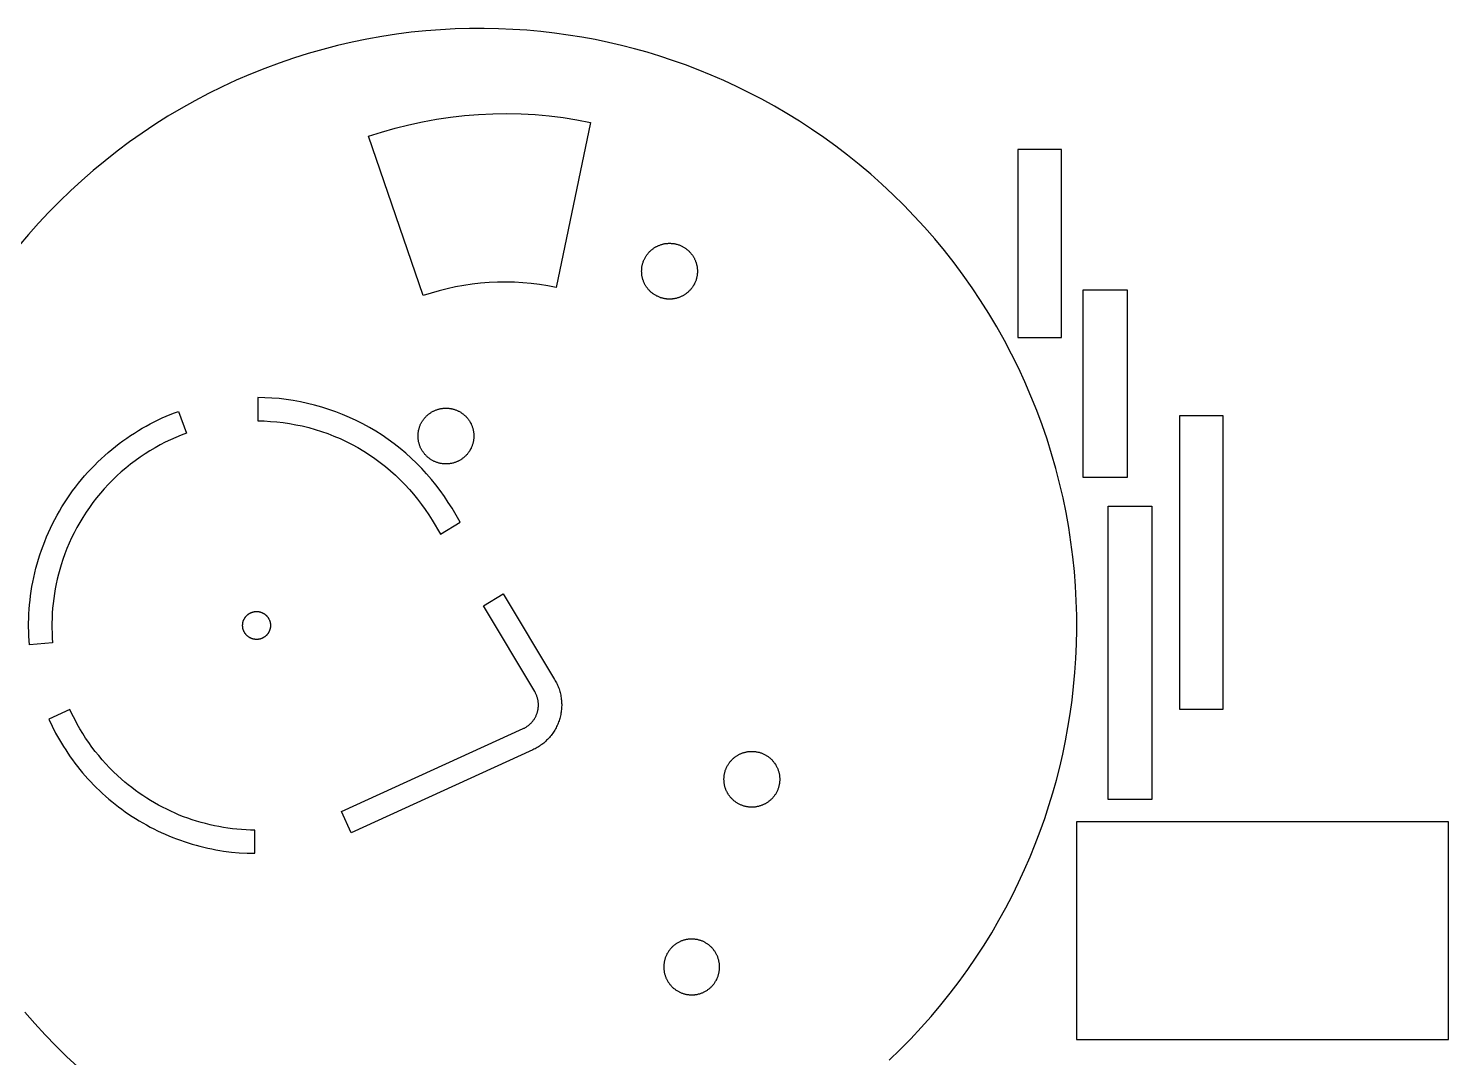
# Model space of a CAD drawing. Header units: millimetres. Extents: x -200 to 233, y -111 to 195.
# Drawn here: x 9.3 to 162, y 59.4 to 170.1 of the extents above; entities that cross this region are included whole.
import ezdxf

# ---------------------------------------------------------------- set-up
doc = ezdxf.new("R2010")
doc.units = ezdxf.units.MM
doc.header["$MEASUREMENT"] = 0
doc.layers.add('Default', color=18, linetype='Continuous', true_color=0x000000)

msp = doc.modelspace()

# ---------------------------------------------------------------- linework, layer by layer
at = {"layer": 'Default', "color": 1, "true_color": 0xff0000}
for points in [[(101.84, 59.14), (103.02, 60.28), (104.17, 61.44), (105.28, 62.63), (106.35, 63.84), (107.39, 65.07), (108.4, 66.33), (109.36, 67.6), (110.3, 68.88), (111.19, 70.19), (112.05, 71.5), (112.87, 72.83), (113.65, 74.17), (114.4, 75.52), (115.1, 76.88), (115.77, 78.25), (116.41, 79.62), (117, 80.99), (117.56, 82.37), (118.09, 83.75), (118.58, 85.13), (119.03, 86.5), (119.45, 87.88), (119.83, 89.25), (120.19, 90.63), (120.51, 92.03), (120.81, 93.45), (121.07, 94.89), (121.31, 96.35), (121.51, 97.82), (121.68, 99.31), (121.82, 100.81), (121.92, 102.33), (121.99, 103.86), (122.02, 105.4), (122.01, 106.95), (121.96, 108.51), (121.88, 110.08), (121.76, 111.66), (121.59, 113.24), (121.39, 114.82), (121.15, 116.41), (120.86, 118), (120.54, 119.58), (120.17, 121.17), (119.76, 122.75), (119.31, 124.32), (118.82, 125.89), (118.28, 127.44), (117.71, 128.99), (117.09, 130.53), (116.44, 132.05), (115.74, 133.55), (115.01, 135.04), (114.23, 136.51), (113.42, 137.96), (112.57, 139.39), (111.68, 140.79), (110.76, 142.17), (109.81, 143.53), (108.82, 144.86), (107.8, 146.16), (106.75, 147.43), (105.66, 148.67), (104.55, 149.88), (103.42, 151.05), (102.25, 152.2), (101.07, 153.31), (99.86, 154.38), (98.62, 155.42), (97.37, 156.43), (96.1, 157.4), (94.81, 158.33), (93.51, 159.22), (92.19, 160.08), (90.86, 160.9), (89.52, 161.68), (88.17, 162.43), (86.81, 163.14), (85.45, 163.81), (84.08, 164.44), (82.7, 165.04), (81.33, 165.6), (79.95, 166.12), (78.57, 166.61), (77.19, 167.06), (75.82, 167.48), (74.45, 167.86), (73.06, 168.22), (71.66, 168.54), (70.25, 168.84), (68.81, 169.11), (67.35, 169.34), (65.88, 169.55), (64.39, 169.72), (62.89, 169.85), (61.37, 169.95), (59.84, 170.02), (58.3, 170.05), (56.74, 170.04), (55.18, 170), (53.61, 169.91), (52.04, 169.79), (50.46, 169.63), (48.87, 169.42), (47.29, 169.18), (45.7, 168.89), (44.11, 168.57), (42.53, 168.2), (40.95, 167.79), (39.38, 167.34), (37.81, 166.85), (36.25, 166.32), (34.71, 165.74), (33.17, 165.13), (31.65, 164.47), (30.15, 163.77), (28.66, 163.04), (27.19, 162.26), (25.74, 161.45), (24.31, 160.6), (22.91, 159.72), (21.52, 158.8), (20.17, 157.84), (18.84, 156.85), (17.54, 155.83), (16.27, 154.78), (15.03, 153.7), (13.82, 152.59), (12.64, 151.45), (11.5, 150.29), (10.39, 149.1), (9.31, 147.89), (8.27, 146.66)], [(45.86, 158.45), (47.28, 158.91), (48.73, 159.33), (50.19, 159.7), (51.67, 160.02), (53.17, 160.29), (54.67, 160.52), (56.18, 160.69), (57.7, 160.81), (59.22, 160.88), (60.75, 160.9), (62.27, 160.86), (63.78, 160.78), (65.29, 160.64), (66.79, 160.46), (68.28, 160.22), (69.75, 159.94)], [(69.75, 159.94), (66.03, 142.21)], [(51.75, 141.32), (45.86, 158.45)], [(115.67, 157.03), (115.67, 136.83)], [(120.37, 157.03), (115.67, 157.03)], [(120.37, 136.83), (120.37, 157.03)], [(66.03, 142.21), (65.15, 142.38), (64.26, 142.52), (63.37, 142.63), (62.47, 142.71), (61.56, 142.76), (60.65, 142.78), (59.74, 142.77), (58.83, 142.73), (57.92, 142.66), (57.02, 142.55), (56.12, 142.42), (55.23, 142.26), (54.34, 142.07), (53.47, 141.84), (52.6, 141.59), (51.75, 141.32)], [(122.72, 121.76), (122.72, 141.96)], [(122.72, 141.96), (127.42, 141.96)], [(127.42, 141.96), (127.42, 121.76)], [(115.67, 136.83), (120.37, 136.83)], [(33.97, 130.36), (33.96, 127.86)], [(54.85, 118.46), (54.45, 119.1), (54.03, 119.73), (53.59, 120.36), (53.12, 120.97), (52.63, 121.57), (52.12, 122.16), (51.59, 122.74), (51.04, 123.3), (50.47, 123.85), (49.88, 124.38), (49.27, 124.89), (48.64, 125.38), (48, 125.85), (47.34, 126.31), (46.66, 126.74), (45.97, 127.15), (45.27, 127.53), (44.55, 127.9), (43.83, 128.23), (43.09, 128.55), (42.35, 128.84), (41.6, 129.1), (40.84, 129.34), (40.08, 129.56), (39.31, 129.74), (38.55, 129.91), (37.78, 130.04), (37.01, 130.16), (36.25, 130.25), (35.49, 130.31), (34.73, 130.35), (33.97, 130.36)], [(9.42, 103.79), (9.39, 104.26), (9.36, 104.72), (9.34, 105.2), (9.33, 105.67), (9.33, 106.15), (9.34, 106.63), (9.36, 107.11), (9.39, 107.6), (9.43, 108.08), (9.48, 108.57), (9.54, 109.06), (9.61, 109.55), (9.69, 110.04), (9.78, 110.53), (9.88, 111.03), (9.99, 111.52), (10.11, 112.01), (10.25, 112.49), (10.39, 112.98), (10.54, 113.47), (10.71, 113.95), (10.88, 114.43), (11.06, 114.91), (11.26, 115.39), (11.46, 115.86), (11.68, 116.33), (11.91, 116.79), (12.14, 117.26), (12.39, 117.71), (12.64, 118.16), (12.91, 118.61), (13.18, 119.05), (13.46, 119.48), (13.76, 119.91), (14.06, 120.33), (14.37, 120.74), (14.69, 121.15), (15.01, 121.55), (15.35, 121.95), (15.69, 122.33), (16.04, 122.71), (16.4, 123.08), (16.76, 123.44), (17.13, 123.79), (17.51, 124.13), (17.89, 124.47), (18.28, 124.79), (18.67, 125.11), (19.07, 125.42), (19.47, 125.71), (19.88, 126), (20.29, 126.28), (20.71, 126.55), (21.13, 126.81), (21.55, 127.06), (21.97, 127.3), (22.4, 127.53), (22.83, 127.75), (23.26, 127.97), (23.69, 128.17), (24.13, 128.36), (24.56, 128.54), (25, 128.72), (25.44, 128.88)], [(25.44, 128.88), (26.29, 126.53)], [(52.08, 124.11), (52.03, 124.16), (51.98, 124.2), (51.94, 124.26), (51.89, 124.31), (51.85, 124.36), (51.81, 124.42), (51.77, 124.47), (51.73, 124.53), (51.69, 124.59), (51.65, 124.65), (51.61, 124.71), (51.57, 124.77), (51.54, 124.84), (51.51, 124.9), (51.47, 124.97), (51.44, 125.04), (51.42, 125.11), (51.39, 125.18), (51.36, 125.25), (51.34, 125.32), (51.32, 125.39), (51.3, 125.47), (51.28, 125.54), (51.26, 125.61), (51.25, 125.69), (51.23, 125.77), (51.22, 125.84), (51.21, 125.92), (51.21, 126), (51.2, 126.07), (51.2, 126.15), (51.2, 126.23), (51.2, 126.31), (51.2, 126.38), (51.21, 126.46), (51.21, 126.54), (51.22, 126.62), (51.23, 126.69), (51.25, 126.77), (51.26, 126.84), (51.28, 126.92), (51.3, 126.99), (51.32, 127.07), (51.34, 127.14), (51.36, 127.21), (51.39, 127.28), (51.42, 127.35), (51.44, 127.42), (51.47, 127.49), (51.51, 127.56), (51.54, 127.62), (51.57, 127.68), (51.61, 127.75), (51.65, 127.81), (51.69, 127.87), (51.73, 127.93), (51.77, 127.99), (51.81, 128.04), (51.85, 128.1), (51.89, 128.15), (51.94, 128.2), (51.98, 128.25), (52.03, 128.3), (52.08, 128.35)], [(52.08, 128.35), (52.12, 128.4), (52.17, 128.44), (52.22, 128.49), (52.27, 128.53), (52.33, 128.58), (52.38, 128.62), (52.44, 128.66), (52.5, 128.7), (52.56, 128.74), (52.62, 128.78), (52.68, 128.82), (52.74, 128.85), (52.81, 128.89), (52.87, 128.92), (52.94, 128.95), (53.01, 128.98), (53.07, 129.01), (53.14, 129.04), (53.22, 129.06), (53.29, 129.09), (53.36, 129.11), (53.43, 129.13), (53.51, 129.15), (53.58, 129.17), (53.66, 129.18), (53.73, 129.19), (53.81, 129.2), (53.89, 129.21), (53.96, 129.22), (54.04, 129.23), (54.12, 129.23), (54.2, 129.23), (54.27, 129.23), (54.35, 129.23), (54.43, 129.22), (54.51, 129.21), (54.58, 129.2), (54.66, 129.19), (54.74, 129.18), (54.81, 129.17), (54.89, 129.15), (54.96, 129.13), (55.03, 129.11), (55.11, 129.09), (55.18, 129.06), (55.25, 129.04), (55.32, 129.01), (55.39, 128.98), (55.46, 128.95), (55.52, 128.92), (55.59, 128.89), (55.65, 128.85), (55.72, 128.82), (55.78, 128.78), (55.84, 128.74), (55.9, 128.7), (55.95, 128.66), (56.01, 128.62), (56.07, 128.58), (56.12, 128.53), (56.17, 128.49), (56.22, 128.44), (56.27, 128.4), (56.32, 128.35)], [(52.08, 128.35), (52.08, 128.35)], [(56.32, 128.35), (56.36, 128.3), (56.41, 128.25), (56.46, 128.2), (56.5, 128.15), (56.54, 128.1), (56.59, 128.04), (56.63, 127.99), (56.67, 127.93), (56.71, 127.87), (56.75, 127.81), (56.78, 127.75), (56.82, 127.68), (56.85, 127.62), (56.89, 127.56), (56.92, 127.49), (56.95, 127.42), (56.98, 127.35), (57.01, 127.28), (57.03, 127.21), (57.06, 127.14), (57.08, 127.07), (57.1, 126.99), (57.12, 126.92), (57.13, 126.84), (57.15, 126.77), (57.16, 126.69), (57.17, 126.62), (57.18, 126.54), (57.19, 126.46), (57.19, 126.38), (57.2, 126.31), (57.2, 126.23), (57.2, 126.15), (57.19, 126.07), (57.19, 126), (57.18, 125.92), (57.17, 125.84), (57.16, 125.77), (57.15, 125.69), (57.13, 125.61), (57.12, 125.54), (57.1, 125.47), (57.08, 125.39), (57.06, 125.32), (57.03, 125.25), (57.01, 125.18), (56.98, 125.11), (56.95, 125.04), (56.92, 124.97), (56.89, 124.9), (56.85, 124.84), (56.82, 124.77), (56.78, 124.71), (56.75, 124.65), (56.71, 124.59), (56.67, 124.53), (56.63, 124.47), (56.59, 124.42), (56.54, 124.36), (56.5, 124.31), (56.46, 124.26), (56.41, 124.2), (56.36, 124.16), (56.32, 124.11)], [(137.75, 128.4), (133.05, 128.4)], [(133.05, 128.4), (133.05, 96.85)], [(137.75, 96.85), (137.75, 128.4)], [(33.96, 127.86), (34.64, 127.85), (35.32, 127.81), (36, 127.76), (36.69, 127.68), (37.38, 127.58), (38.07, 127.45), (38.75, 127.31), (39.44, 127.14), (40.12, 126.95), (40.8, 126.73), (41.48, 126.49), (42.15, 126.23), (42.81, 125.95), (43.46, 125.65), (44.1, 125.32), (44.73, 124.98), (45.35, 124.61), (45.96, 124.22), (46.55, 123.81), (47.13, 123.39), (47.69, 122.95), (48.24, 122.49), (48.77, 122.01), (49.29, 121.52), (49.78, 121.02), (50.26, 120.5), (50.71, 119.97), (51.15, 119.43), (51.57, 118.88), (51.97, 118.32), (52.35, 117.75), (52.7, 117.18)], [(26.29, 126.53), (25.72, 126.31), (25.15, 126.08), (24.59, 125.83), (24.02, 125.56), (23.47, 125.27), (22.92, 124.97), (22.37, 124.64), (21.84, 124.31), (21.31, 123.95), (20.79, 123.58), (20.28, 123.19), (19.78, 122.79), (19.29, 122.38), (18.82, 121.94), (18.35, 121.5), (17.9, 121.04), (17.46, 120.56), (17.04, 120.08), (16.63, 119.58), (16.24, 119.08), (15.86, 118.56), (15.5, 118.03), (15.16, 117.49), (14.83, 116.95), (14.52, 116.4), (14.22, 115.84), (13.95, 115.27), (13.69, 114.7), (13.44, 114.13), (13.22, 113.55), (13.01, 112.97), (12.82, 112.39), (12.67, 111.88), (12.53, 111.37), (12.41, 110.86), (12.29, 110.34), (12.19, 109.82), (12.1, 109.29), (12.02, 108.77), (11.96, 108.24), (11.91, 107.71), (11.87, 107.18), (11.85, 106.65), (11.83, 106.12), (11.83, 105.59), (11.85, 105.06), (11.87, 104.53), (11.91, 104)], [(56.32, 124.11), (56.27, 124.06), (56.22, 124.02), (56.17, 123.97), (56.12, 123.93), (56.07, 123.88), (56.01, 123.84), (55.95, 123.8), (55.9, 123.76), (55.84, 123.72), (55.78, 123.68), (55.72, 123.64), (55.65, 123.61), (55.59, 123.57), (55.52, 123.54), (55.46, 123.51), (55.39, 123.48), (55.32, 123.45), (55.25, 123.42), (55.18, 123.39), (55.11, 123.37), (55.03, 123.35), (54.96, 123.33), (54.89, 123.31), (54.81, 123.29), (54.74, 123.28), (54.66, 123.27), (54.58, 123.25), (54.51, 123.25), (54.43, 123.24), (54.35, 123.23), (54.27, 123.23), (54.2, 123.23), (54.12, 123.23), (54.04, 123.23), (53.96, 123.24), (53.89, 123.25), (53.81, 123.25), (53.73, 123.27), (53.66, 123.28), (53.58, 123.29), (53.51, 123.31), (53.43, 123.33), (53.36, 123.35), (53.29, 123.37), (53.22, 123.39), (53.14, 123.42), (53.07, 123.45), (53.01, 123.48), (52.94, 123.51), (52.87, 123.54), (52.81, 123.57), (52.74, 123.61), (52.68, 123.64), (52.62, 123.68), (52.56, 123.72), (52.5, 123.76), (52.44, 123.8), (52.38, 123.84), (52.33, 123.88), (52.27, 123.93), (52.22, 123.97), (52.17, 124.02), (52.12, 124.06), (52.08, 124.11)], [(52.08, 124.11), (52.08, 124.11)], [(56.32, 124.11), (56.32, 124.11)], [(127.42, 121.76), (122.72, 121.76)], [(55.74, 116.97), (54.85, 118.46)], [(125.38, 87.14), (125.38, 118.69)], [(125.38, 118.69), (130.08, 118.69)], [(130.08, 118.69), (130.08, 87.14)], [(52.7, 117.18), (53.6, 115.68)], [(53.6, 115.68), (55.74, 116.97)], [(58.22, 107.97), (60.36, 109.25)], [(60.36, 109.25), (65.88, 100.05)], [(32.33, 105.86), (32.33, 105.9), (32.33, 105.93), (32.34, 105.97), (32.34, 106), (32.34, 106.03), (32.35, 106.07), (32.35, 106.1), (32.36, 106.14), (32.36, 106.17), (32.37, 106.21), (32.38, 106.24), (32.39, 106.28), (32.4, 106.31), (32.41, 106.35), (32.42, 106.38), (32.44, 106.42), (32.45, 106.45), (32.47, 106.49), (32.48, 106.52), (32.5, 106.55), (32.52, 106.59), (32.54, 106.62), (32.56, 106.65), (32.58, 106.69), (32.6, 106.72), (32.62, 106.75), (32.64, 106.78), (32.67, 106.81), (32.69, 106.84), (32.72, 106.87), (32.74, 106.9), (32.77, 106.93), (32.8, 106.95), (32.83, 106.98), (32.86, 107), (32.89, 107.03), (32.92, 107.05), (32.95, 107.08), (32.98, 107.1), (33.01, 107.12), (33.04, 107.14), (33.08, 107.16), (33.11, 107.18), (33.14, 107.2), (33.18, 107.21), (33.21, 107.23), (33.25, 107.25), (33.28, 107.26), (33.31, 107.27), (33.35, 107.28), (33.38, 107.3), (33.42, 107.31), (33.45, 107.32), (33.49, 107.32), (33.52, 107.33), (33.56, 107.34), (33.59, 107.35), (33.63, 107.35), (33.66, 107.36), (33.7, 107.36), (33.73, 107.36), (33.77, 107.36), (33.8, 107.36), (33.83, 107.36), (33.87, 107.36), (33.9, 107.36), (33.93, 107.36), (33.97, 107.36), (34, 107.36), (34.04, 107.35), (34.07, 107.35), (34.11, 107.34), (34.14, 107.33), (34.18, 107.32), (34.21, 107.32), (34.25, 107.31), (34.28, 107.3), (34.31, 107.28), (34.35, 107.27), (34.38, 107.26), (34.42, 107.25), (34.45, 107.23), (34.49, 107.21), (34.52, 107.2), (34.55, 107.18), (34.59, 107.16), (34.62, 107.14), (34.65, 107.12), (34.69, 107.1), (34.72, 107.08), (34.75, 107.05), (34.78, 107.03), (34.81, 107), (34.84, 106.98), (34.87, 106.95), (34.89, 106.93), (34.92, 106.9), (34.95, 106.87), (34.97, 106.84), (35, 106.81), (35.02, 106.78), (35.04, 106.75), (35.07, 106.72), (35.09, 106.69), (35.11, 106.65), (35.13, 106.62), (35.15, 106.59), (35.16, 106.55), (35.18, 106.52), (35.2, 106.49), (35.21, 106.45), (35.23, 106.42), (35.24, 106.38), (35.25, 106.35), (35.26, 106.31), (35.27, 106.28), (35.28, 106.24), (35.29, 106.21), (35.3, 106.17), (35.31, 106.14), (35.31, 106.1), (35.32, 106.07), (35.32, 106.03), (35.33, 106), (35.33, 105.97), (35.33, 105.93), (35.33, 105.9), (35.33, 105.86)], [(63.74, 98.76), (58.22, 107.97)], [(33.83, 104.36), (33.8, 104.36), (33.77, 104.37), (33.73, 104.37), (33.7, 104.37), (33.66, 104.37), (33.63, 104.38), (33.59, 104.38), (33.56, 104.39), (33.52, 104.4), (33.49, 104.4), (33.45, 104.41), (33.42, 104.42), (33.38, 104.43), (33.35, 104.44), (33.31, 104.46), (33.28, 104.47), (33.25, 104.48), (33.21, 104.5), (33.18, 104.52), (33.14, 104.53), (33.11, 104.55), (33.08, 104.57), (33.04, 104.59), (33.01, 104.61), (32.98, 104.63), (32.95, 104.65), (32.92, 104.68), (32.89, 104.7), (32.86, 104.72), (32.83, 104.75), (32.8, 104.78), (32.77, 104.8), (32.74, 104.83), (32.72, 104.86), (32.69, 104.89), (32.67, 104.92), (32.64, 104.95), (32.62, 104.98), (32.6, 105.01), (32.58, 105.04), (32.56, 105.08), (32.54, 105.11), (32.52, 105.14), (32.5, 105.18), (32.48, 105.21), (32.47, 105.24), (32.45, 105.28), (32.44, 105.31), (32.42, 105.35), (32.41, 105.38), (32.4, 105.42), (32.39, 105.45), (32.38, 105.49), (32.37, 105.52), (32.36, 105.56), (32.36, 105.59), (32.35, 105.63), (32.35, 105.66), (32.34, 105.7), (32.34, 105.73), (32.34, 105.76), (32.33, 105.8), (32.33, 105.83), (32.33, 105.86)], [(35.33, 105.86), (35.33, 105.83), (35.33, 105.8), (35.33, 105.76), (35.33, 105.73), (35.32, 105.7), (35.32, 105.66), (35.31, 105.63), (35.31, 105.59), (35.3, 105.56), (35.29, 105.52), (35.28, 105.49), (35.27, 105.45), (35.26, 105.42), (35.25, 105.38), (35.24, 105.35), (35.23, 105.31), (35.21, 105.28), (35.2, 105.24), (35.18, 105.21), (35.16, 105.18), (35.15, 105.14), (35.13, 105.11), (35.11, 105.08), (35.09, 105.04), (35.07, 105.01), (35.04, 104.98), (35.02, 104.95), (35, 104.92), (34.97, 104.89), (34.95, 104.86), (34.92, 104.83), (34.89, 104.8), (34.87, 104.78), (34.84, 104.75), (34.81, 104.72), (34.78, 104.7), (34.75, 104.68), (34.72, 104.65), (34.69, 104.63), (34.65, 104.61), (34.62, 104.59), (34.59, 104.57), (34.55, 104.55), (34.52, 104.53), (34.49, 104.52), (34.45, 104.5), (34.42, 104.48), (34.38, 104.47), (34.35, 104.46), (34.31, 104.44), (34.28, 104.43), (34.25, 104.42), (34.21, 104.41), (34.18, 104.4), (34.14, 104.4), (34.11, 104.39), (34.07, 104.38), (34.04, 104.38), (34, 104.37), (33.97, 104.37), (33.93, 104.37), (33.9, 104.37), (33.87, 104.36), (33.83, 104.36)], [(35.33, 105.86), (35.33, 105.86)], [(11.91, 104), (9.42, 103.79)], [(33.83, 104.36), (33.83, 104.36)], [(65.88, 100.05), (65.95, 99.93), (66.02, 99.81), (66.08, 99.69), (66.14, 99.57), (66.2, 99.44), (66.25, 99.31), (66.3, 99.18), (66.35, 99.05), (66.39, 98.92), (66.43, 98.78), (66.47, 98.65), (66.5, 98.51), (66.53, 98.37), (66.56, 98.24), (66.58, 98.1), (66.6, 97.96), (66.61, 97.82), (66.63, 97.67), (66.63, 97.53), (66.64, 97.39), (66.64, 97.25), (66.63, 97.11), (66.63, 96.97), (66.61, 96.83), (66.6, 96.69), (66.58, 96.55), (66.56, 96.42), (66.53, 96.28), (66.5, 96.15), (66.47, 96.01), (66.44, 95.88), (66.4, 95.75), (66.36, 95.62), (66.31, 95.49), (66.26, 95.37), (66.21, 95.24), (66.15, 95.11), (66.09, 94.99), (66.03, 94.86), (65.97, 94.74), (65.9, 94.62), (65.82, 94.5), (65.75, 94.38), (65.67, 94.27), (65.58, 94.15), (65.5, 94.04), (65.41, 93.93), (65.32, 93.82), (65.22, 93.72), (65.12, 93.62), (65.02, 93.52), (64.92, 93.42), (64.82, 93.33), (64.71, 93.23), (64.6, 93.15), (64.49, 93.06), (64.37, 92.98), (64.26, 92.9), (64.14, 92.83), (64.02, 92.76), (63.9, 92.69), (63.78, 92.62), (63.66, 92.56), (63.54, 92.5)], [(62.5, 94.78), (62.57, 94.81), (62.63, 94.84), (62.69, 94.87), (62.76, 94.91), (62.82, 94.95), (62.88, 94.99), (62.94, 95.03), (63, 95.07), (63.06, 95.12), (63.12, 95.16), (63.17, 95.21), (63.23, 95.26), (63.28, 95.31), (63.34, 95.37), (63.39, 95.42), (63.44, 95.47), (63.49, 95.53), (63.53, 95.59), (63.58, 95.65), (63.62, 95.71), (63.67, 95.77), (63.71, 95.83), (63.75, 95.9), (63.78, 95.96), (63.82, 96.02), (63.85, 96.09), (63.88, 96.16), (63.91, 96.22), (63.94, 96.29), (63.96, 96.36), (63.99, 96.43), (64.01, 96.49), (64.03, 96.56), (64.05, 96.63), (64.07, 96.7), (64.08, 96.77), (64.1, 96.85), (64.11, 96.92), (64.12, 96.99), (64.12, 97.06), (64.13, 97.14), (64.13, 97.21), (64.14, 97.29), (64.14, 97.36), (64.13, 97.43), (64.13, 97.51), (64.12, 97.58), (64.12, 97.66), (64.11, 97.73), (64.1, 97.81), (64.08, 97.88), (64.07, 97.95), (64.05, 98.02), (64.03, 98.1), (64.01, 98.17), (63.98, 98.24), (63.96, 98.31), (63.93, 98.37), (63.9, 98.44), (63.87, 98.51), (63.84, 98.57), (63.81, 98.64), (63.77, 98.7), (63.74, 98.76)], [(13.77, 96.83), (11.49, 95.8)], [(33.66, 83.87), (33.18, 83.87), (32.7, 83.89), (32.22, 83.92), (31.73, 83.97), (31.25, 84.02), (30.76, 84.08), (30.28, 84.15), (29.79, 84.24), (29.31, 84.33), (28.83, 84.44), (28.35, 84.56), (27.87, 84.69), (27.39, 84.83), (26.92, 84.98), (26.45, 85.14), (25.99, 85.31), (25.53, 85.49), (25.07, 85.69), (24.62, 85.89), (24.17, 86.1), (23.73, 86.32), (23.29, 86.55), (22.86, 86.8), (22.44, 87.05), (22.02, 87.31), (21.61, 87.57), (21.2, 87.85), (20.81, 88.13), (20.42, 88.43), (20.04, 88.73), (19.66, 89.03), (19.3, 89.35), (18.87, 89.74), (18.45, 90.14), (18.03, 90.56), (17.63, 90.98), (17.24, 91.42), (16.86, 91.87), (16.49, 92.32), (16.14, 92.79), (15.79, 93.27), (15.46, 93.76), (15.15, 94.25), (14.84, 94.75), (14.56, 95.26), (14.28, 95.78), (14.02, 96.3), (13.77, 96.83)], [(133.05, 96.85), (137.75, 96.85)], [(11.49, 95.8), (11.85, 95.05), (12.23, 94.3), (12.64, 93.57), (13.08, 92.84), (13.31, 92.48), (13.55, 92.12), (13.8, 91.76), (14.05, 91.41), (14.31, 91.06), (14.58, 90.72), (14.85, 90.37), (15.13, 90.04), (15.42, 89.7), (15.71, 89.38), (16.01, 89.05), (16.32, 88.73), (16.63, 88.42), (16.95, 88.11), (17.28, 87.8), (17.61, 87.51), (17.95, 87.21), (18.29, 86.93), (18.64, 86.65), (18.99, 86.37), (19.35, 86.1), (19.71, 85.84), (20.08, 85.59), (20.46, 85.34), (20.83, 85.1), (21.22, 84.86), (21.6, 84.64), (21.99, 84.42), (22.39, 84.2), (22.78, 84), (23.18, 83.8), (23.59, 83.61), (24, 83.43), (24.4, 83.25), (24.82, 83.08), (25.23, 82.92), (25.65, 82.77), (26.06, 82.63), (26.48, 82.49), (26.9, 82.36), (27.33, 82.24), (27.75, 82.13), (28.17, 82.03), (28.6, 81.93), (29.02, 81.84), (29.44, 81.76), (29.87, 81.69), (30.29, 81.62), (31.14, 81.51), (31.98, 81.43), (32.82, 81.39), (33.65, 81.37)], [(42.98, 85.86), (62.5, 94.78)], [(63.54, 92.5), (44.02, 83.58)], [(130.08, 87.14), (125.38, 87.14)], [(44.02, 83.58), (42.98, 85.86)], [(161.99, 84.75), (121.99, 84.75)], [(121.99, 84.75), (121.99, 61.34)], [(161.99, 61.34), (161.99, 84.75)], [(33.65, 81.37), (33.66, 83.87)], [(8.92, 64.3), (10, 63.06), (11.11, 61.85), (12.25, 60.68), (13.41, 59.53), (14.6, 58.42)], [(121.99, 61.34), (161.99, 61.34)]]:
    msp.add_lwpolyline(points, dxfattribs=at)
for points in [[(80.81, 145.49), (80.84, 145.44), (80.87, 145.38), (80.9, 145.32), (80.93, 145.26), (80.96, 145.19), (80.99, 145.13), (81.02, 145.07), (81.04, 145), (81.07, 144.93), (81.09, 144.87), (81.11, 144.8), (81.13, 144.73), (81.15, 144.66), (81.17, 144.58), (81.18, 144.51), (81.19, 144.44), (81.2, 144.37), (81.21, 144.29), (81.22, 144.22), (81.23, 144.14), (81.23, 144.06), (81.23, 143.99), (81.23, 143.91), (81.23, 143.84), (81.23, 143.76), (81.22, 143.68), (81.21, 143.6), (81.2, 143.53), (81.19, 143.45), (81.18, 143.37), (81.16, 143.3), (81.14, 143.22), (81.12, 143.15), (81.1, 143.07), (81.08, 143), (81.05, 142.93), (81.03, 142.85), (81, 142.78), (80.97, 142.71), (80.93, 142.64), (80.9, 142.57), (80.86, 142.51), (80.83, 142.44), (80.79, 142.37), (80.75, 142.31), (80.7, 142.25), (80.66, 142.19), (80.62, 142.13), (80.57, 142.07), (80.52, 142.01), (80.47, 141.96), (80.43, 141.9), (80.38, 141.85), (80.32, 141.8), (80.27, 141.75), (80.22, 141.7), (80.17, 141.66), (80.11, 141.61), (80.06, 141.57), (80, 141.53), (79.95, 141.49), (79.89, 141.45), (79.83, 141.41), (79.78, 141.38), (79.72, 141.34), (79.66, 141.31), (79.6, 141.28), (79.54, 141.25), (79.48, 141.22), (79.41, 141.19), (79.35, 141.17), (79.28, 141.14), (79.22, 141.12), (79.15, 141.09), (79.08, 141.07), (79.01, 141.05), (78.94, 141.03), (78.87, 141.02), (78.8, 141), (78.72, 140.99), (78.65, 140.98), (78.57, 140.97), (78.5, 140.96), (78.42, 140.96), (78.35, 140.95), (78.27, 140.95), (78.2, 140.95), (78.12, 140.95), (78.04, 140.96), (77.96, 140.96), (77.89, 140.97), (77.81, 140.98), (77.73, 140.99), (77.66, 141.01), (77.58, 141.02), (77.51, 141.04), (77.43, 141.06), (77.36, 141.08), (77.28, 141.1), (77.21, 141.13), (77.14, 141.16), (77.07, 141.19), (77, 141.22), (76.93, 141.25), (76.86, 141.28), (76.79, 141.32), (76.72, 141.36), (76.66, 141.4), (76.59, 141.44), (76.53, 141.48), (76.47, 141.52), (76.41, 141.57), (76.35, 141.61), (76.29, 141.66), (76.24, 141.71), (76.19, 141.76), (76.13, 141.81), (76.08, 141.86), (76.03, 141.91), (75.99, 141.96), (75.94, 142.02), (75.89, 142.07), (75.85, 142.13), (75.81, 142.18), (75.77, 142.24), (75.73, 142.29), (75.7, 142.35), (75.66, 142.41), (75.63, 142.46), (75.59, 142.52), (75.56, 142.58), (75.53, 142.64), (75.5, 142.71), (75.48, 142.77), (75.45, 142.83), (75.42, 142.9), (75.4, 142.97), (75.38, 143.03), (75.36, 143.1), (75.34, 143.17), (75.32, 143.24), (75.3, 143.32), (75.29, 143.39), (75.27, 143.46), (75.26, 143.53), (75.25, 143.61), (75.24, 143.68), (75.24, 143.76), (75.24, 143.84), (75.23, 143.91), (75.23, 143.99), (75.24, 144.06), (75.24, 144.14), (75.25, 144.22), (75.25, 144.3), (75.26, 144.37), (75.27, 144.45), (75.29, 144.52), (75.3, 144.6), (75.32, 144.68), (75.34, 144.75), (75.36, 144.83), (75.39, 144.9), (75.41, 144.97), (75.44, 145.05), (75.47, 145.12), (75.5, 145.19), (75.53, 145.26), (75.57, 145.33), (75.6, 145.39), (75.64, 145.46), (75.68, 145.53), (75.72, 145.59), (75.76, 145.65), (75.81, 145.71), (75.85, 145.77), (75.9, 145.83), (75.94, 145.89), (75.99, 145.94), (76.04, 146), (76.09, 146.05), (76.14, 146.1), (76.19, 146.15), (76.25, 146.2), (76.3, 146.24), (76.35, 146.29), (76.41, 146.33), (76.46, 146.37), (76.52, 146.41), (76.58, 146.45), (76.63, 146.49), (76.69, 146.52), (76.75, 146.56), (76.8, 146.59), (76.86, 146.62), (76.93, 146.65), (76.99, 146.68), (77.05, 146.71), (77.12, 146.73), (77.18, 146.76), (77.25, 146.78), (77.32, 146.81), (77.39, 146.83), (77.46, 146.85), (77.53, 146.87), (77.6, 146.88), (77.67, 146.9), (77.74, 146.91), (77.82, 146.92), (77.89, 146.93), (77.97, 146.94), (78.04, 146.94), (78.12, 146.95), (78.19, 146.95), (78.27, 146.95), (78.35, 146.95), (78.42, 146.94), (78.5, 146.94), (78.58, 146.93), (78.66, 146.92), (78.73, 146.91), (78.81, 146.89), (78.88, 146.88), (78.96, 146.86), (79.03, 146.84), (79.11, 146.82), (79.18, 146.8), (79.26, 146.77), (79.33, 146.74), (79.4, 146.71), (79.47, 146.68), (79.54, 146.65), (79.61, 146.62), (79.68, 146.58), (79.74, 146.54), (79.81, 146.5), (79.87, 146.46), (79.93, 146.42), (80, 146.38), (80.06, 146.33), (80.11, 146.29), (80.17, 146.24), (80.23, 146.19), (80.28, 146.14), (80.33, 146.09), (80.38, 146.04), (80.43, 145.99), (80.48, 145.94), (80.53, 145.88), (80.57, 145.83), (80.61, 145.77), (80.66, 145.72), (80.7, 145.66), (80.73, 145.61), (80.77, 145.55)], [(84.48, 87.83), (84.45, 87.89), (84.42, 87.95), (84.39, 88.01), (84.36, 88.07), (84.33, 88.13), (84.3, 88.2), (84.28, 88.26), (84.25, 88.33), (84.23, 88.39), (84.21, 88.46), (84.19, 88.53), (84.17, 88.6), (84.16, 88.67), (84.14, 88.75), (84.13, 88.82), (84.11, 88.89), (84.1, 88.97), (84.1, 89.04), (84.09, 89.12), (84.09, 89.19), (84.08, 89.27), (84.08, 89.34), (84.08, 89.42), (84.09, 89.5), (84.09, 89.57), (84.1, 89.65), (84.11, 89.73), (84.12, 89.8), (84.13, 89.88), (84.15, 89.96), (84.17, 90.03), (84.18, 90.11), (84.21, 90.18), (84.23, 90.26), (84.25, 90.33), (84.28, 90.4), (84.31, 90.47), (84.34, 90.54), (84.37, 90.61), (84.41, 90.68), (84.44, 90.75), (84.48, 90.82), (84.52, 90.88), (84.56, 90.95), (84.6, 91.01), (84.64, 91.07), (84.69, 91.13), (84.73, 91.19), (84.78, 91.25), (84.83, 91.31), (84.88, 91.36), (84.93, 91.41), (84.98, 91.47), (85.03, 91.52), (85.08, 91.56), (85.13, 91.61), (85.19, 91.66), (85.24, 91.7), (85.3, 91.74), (85.35, 91.78), (85.41, 91.82), (85.47, 91.86), (85.53, 91.89), (85.58, 91.93), (85.64, 91.96), (85.7, 91.99), (85.76, 92.02), (85.82, 92.05), (85.88, 92.08), (85.95, 92.11), (86.01, 92.13), (86.08, 92.16), (86.15, 92.18), (86.22, 92.2), (86.28, 92.22), (86.36, 92.24), (86.43, 92.26), (86.5, 92.27), (86.57, 92.29), (86.64, 92.3), (86.72, 92.31), (86.79, 92.32), (86.87, 92.32), (86.94, 92.33), (87.02, 92.33), (87.1, 92.33), (87.17, 92.33), (87.25, 92.33), (87.33, 92.32), (87.4, 92.31), (87.48, 92.3), (87.56, 92.29), (87.63, 92.28), (87.71, 92.26), (87.78, 92.25), (87.86, 92.23), (87.93, 92.21), (88.01, 92.18), (88.08, 92.16), (88.15, 92.13), (88.23, 92.1), (88.3, 92.07), (88.37, 92.04), (88.44, 92.01), (88.5, 91.97), (88.57, 91.93), (88.64, 91.9), (88.7, 91.86), (88.76, 91.81), (88.83, 91.77), (88.89, 91.73), (88.95, 91.68), (89, 91.63), (89.06, 91.59), (89.11, 91.54), (89.17, 91.49), (89.22, 91.44), (89.27, 91.38), (89.32, 91.33), (89.36, 91.28), (89.41, 91.22), (89.45, 91.17), (89.49, 91.11), (89.54, 91.06), (89.57, 91), (89.61, 90.94), (89.65, 90.89), (89.68, 90.83), (89.71, 90.77), (89.74, 90.71), (89.78, 90.65), (89.8, 90.59), (89.83, 90.53), (89.86, 90.46), (89.89, 90.4), (89.91, 90.33), (89.93, 90.26), (89.95, 90.2), (89.97, 90.13), (89.99, 90.06), (90.01, 89.99), (90.02, 89.91), (90.04, 89.84), (90.05, 89.77), (90.06, 89.69), (90.07, 89.62), (90.07, 89.54), (90.08, 89.47), (90.08, 89.39), (90.08, 89.32), (90.08, 89.24), (90.08, 89.16), (90.07, 89.09), (90.07, 89.01), (90.06, 88.93), (90.04, 88.86), (90.03, 88.78), (90.02, 88.7), (90, 88.63), (89.98, 88.55), (89.96, 88.48), (89.94, 88.4), (89.91, 88.33), (89.88, 88.26), (89.86, 88.19), (89.83, 88.12), (89.79, 88.05), (89.76, 87.98), (89.72, 87.91), (89.69, 87.84), (89.65, 87.78), (89.61, 87.71), (89.57, 87.65), (89.52, 87.59), (89.48, 87.53), (89.43, 87.47), (89.39, 87.41), (89.34, 87.35), (89.29, 87.3), (89.24, 87.24), (89.19, 87.19), (89.14, 87.14), (89.08, 87.09), (89.03, 87.05), (88.98, 87), (88.92, 86.96), (88.87, 86.92), (88.81, 86.88), (88.75, 86.84), (88.7, 86.8), (88.64, 86.77), (88.58, 86.73), (88.52, 86.7), (88.47, 86.67), (88.4, 86.64), (88.34, 86.61), (88.28, 86.58), (88.22, 86.55), (88.15, 86.53), (88.08, 86.5), (88.02, 86.48), (87.95, 86.46), (87.88, 86.44), (87.81, 86.42), (87.74, 86.4), (87.67, 86.39), (87.59, 86.37), (87.52, 86.36), (87.45, 86.35), (87.37, 86.34), (87.3, 86.34), (87.22, 86.33), (87.15, 86.33), (87.07, 86.33), (86.99, 86.33), (86.92, 86.33), (86.84, 86.34), (86.76, 86.35), (86.69, 86.36), (86.61, 86.37), (86.53, 86.38), (86.46, 86.4), (86.38, 86.41), (86.31, 86.43), (86.23, 86.45), (86.16, 86.48), (86.08, 86.5), (86.01, 86.53), (85.94, 86.56), (85.87, 86.59), (85.8, 86.62), (85.73, 86.65), (85.66, 86.69), (85.59, 86.73), (85.53, 86.76), (85.46, 86.8), (85.4, 86.85), (85.34, 86.89), (85.28, 86.93), (85.22, 86.98), (85.16, 87.03), (85.11, 87.07), (85.05, 87.12), (85, 87.17), (84.95, 87.22), (84.9, 87.28), (84.85, 87.33), (84.8, 87.38), (84.76, 87.44), (84.71, 87.49), (84.67, 87.55), (84.63, 87.6), (84.59, 87.66), (84.55, 87.72), (84.52, 87.77)], [(80.67, 66.15), (80.73, 66.16), (80.8, 66.16), (80.87, 66.16), (80.94, 66.17), (81, 66.18), (81.07, 66.19), (81.14, 66.2), (81.21, 66.21), (81.28, 66.23), (81.35, 66.25), (81.42, 66.26), (81.49, 66.28), (81.56, 66.31), (81.63, 66.33), (81.7, 66.36), (81.77, 66.38), (81.84, 66.41), (81.9, 66.45), (81.97, 66.48), (82.04, 66.51), (82.1, 66.55), (82.17, 66.59), (82.24, 66.63), (82.3, 66.67), (82.36, 66.72), (82.42, 66.76), (82.49, 66.81), (82.55, 66.86), (82.6, 66.91), (82.66, 66.96), (82.72, 67.01), (82.77, 67.07), (82.83, 67.13), (82.88, 67.18), (82.93, 67.24), (82.98, 67.3), (83.02, 67.37), (83.07, 67.43), (83.11, 67.49), (83.15, 67.56), (83.19, 67.62), (83.23, 67.69), (83.27, 67.75), (83.3, 67.82), (83.34, 67.89), (83.37, 67.96), (83.4, 68.03), (83.42, 68.1), (83.45, 68.17), (83.47, 68.24), (83.49, 68.31), (83.51, 68.38), (83.53, 68.45), (83.55, 68.52), (83.56, 68.59), (83.57, 68.66), (83.58, 68.73), (83.59, 68.8), (83.6, 68.87), (83.61, 68.94), (83.61, 69), (83.61, 69.07), (83.61, 69.14), (83.61, 69.21), (83.61, 69.27), (83.61, 69.34), (83.6, 69.41), (83.6, 69.48), (83.59, 69.54), (83.58, 69.61), (83.57, 69.68), (83.55, 69.75), (83.54, 69.82), (83.52, 69.89), (83.5, 69.96), (83.48, 70.03), (83.46, 70.1), (83.44, 70.17), (83.41, 70.24), (83.38, 70.31), (83.36, 70.37), (83.32, 70.44), (83.29, 70.51), (83.26, 70.58), (83.22, 70.64), (83.18, 70.71), (83.14, 70.77), (83.1, 70.84), (83.05, 70.9), (83.01, 70.96), (82.96, 71.02), (82.91, 71.08), (82.86, 71.14), (82.81, 71.2), (82.75, 71.26), (82.7, 71.31), (82.64, 71.36), (82.58, 71.42), (82.53, 71.47), (82.47, 71.52), (82.4, 71.56), (82.34, 71.61), (82.28, 71.65), (82.21, 71.69), (82.15, 71.73), (82.08, 71.77), (82.01, 71.81), (81.95, 71.84), (81.88, 71.88), (81.81, 71.91), (81.74, 71.94), (81.67, 71.96), (81.6, 71.99), (81.53, 72.01), (81.46, 72.03), (81.39, 72.05), (81.32, 72.07), (81.25, 72.09), (81.18, 72.1), (81.11, 72.11), (81.04, 72.12), (80.97, 72.13), (80.9, 72.14), (80.83, 72.15), (80.76, 72.15), (80.7, 72.15), (80.63, 72.15), (80.56, 72.15), (80.5, 72.15), (80.43, 72.15), (80.36, 72.14), (80.29, 72.14), (80.23, 72.13), (80.16, 72.12), (80.09, 72.11), (80.02, 72.09), (79.95, 72.08), (79.88, 72.06), (79.81, 72.04), (79.74, 72.02), (79.67, 72), (79.6, 71.98), (79.53, 71.95), (79.46, 71.92), (79.39, 71.89), (79.33, 71.86), (79.26, 71.83), (79.19, 71.8), (79.12, 71.76), (79.06, 71.72), (78.99, 71.68), (78.93, 71.64), (78.87, 71.59), (78.81, 71.55), (78.74, 71.5), (78.68, 71.45), (78.63, 71.4), (78.57, 71.35), (78.51, 71.29), (78.46, 71.24), (78.4, 71.18), (78.35, 71.12), (78.3, 71.07), (78.25, 71), (78.21, 70.94), (78.16, 70.88), (78.12, 70.82), (78.08, 70.75), (78.04, 70.69), (78, 70.62), (77.96, 70.55), (77.93, 70.49), (77.89, 70.42), (77.86, 70.35), (77.83, 70.28), (77.81, 70.21), (77.78, 70.14), (77.76, 70.07), (77.74, 70), (77.72, 69.93), (77.7, 69.86), (77.68, 69.79), (77.67, 69.72), (77.66, 69.65), (77.65, 69.58), (77.64, 69.51), (77.63, 69.44), (77.62, 69.37), (77.62, 69.3), (77.62, 69.24), (77.61, 69.17), (77.62, 69.1), (77.62, 69.04), (77.62, 68.97), (77.63, 68.9), (77.63, 68.83), (77.64, 68.76), (77.65, 68.7), (77.66, 68.63), (77.67, 68.56), (77.69, 68.49), (77.71, 68.42), (77.72, 68.35), (77.75, 68.28), (77.77, 68.21), (77.79, 68.14), (77.82, 68.07), (77.84, 68), (77.87, 67.93), (77.91, 67.87), (77.94, 67.8), (77.97, 67.73), (78.01, 67.66), (78.05, 67.6), (78.09, 67.53), (78.13, 67.47), (78.18, 67.41), (78.22, 67.34), (78.27, 67.28), (78.32, 67.22), (78.37, 67.16), (78.42, 67.11), (78.48, 67.05), (78.53, 67), (78.59, 66.94), (78.64, 66.89), (78.7, 66.84), (78.76, 66.79), (78.83, 66.75), (78.89, 66.7), (78.95, 66.66), (79.02, 66.62), (79.08, 66.58), (79.15, 66.54), (79.22, 66.5), (79.28, 66.47), (79.35, 66.43), (79.42, 66.4), (79.49, 66.37), (79.56, 66.35), (79.63, 66.32), (79.7, 66.3), (79.77, 66.28), (79.84, 66.26), (79.91, 66.24), (79.98, 66.22), (80.05, 66.21), (80.12, 66.2), (80.19, 66.18), (80.26, 66.18), (80.33, 66.17), (80.4, 66.16), (80.46, 66.16), (80.53, 66.16), (80.6, 66.15)]]:
    msp.add_lwpolyline(points, close=True, dxfattribs=at)

doc.saveas('drawing.dxf')
